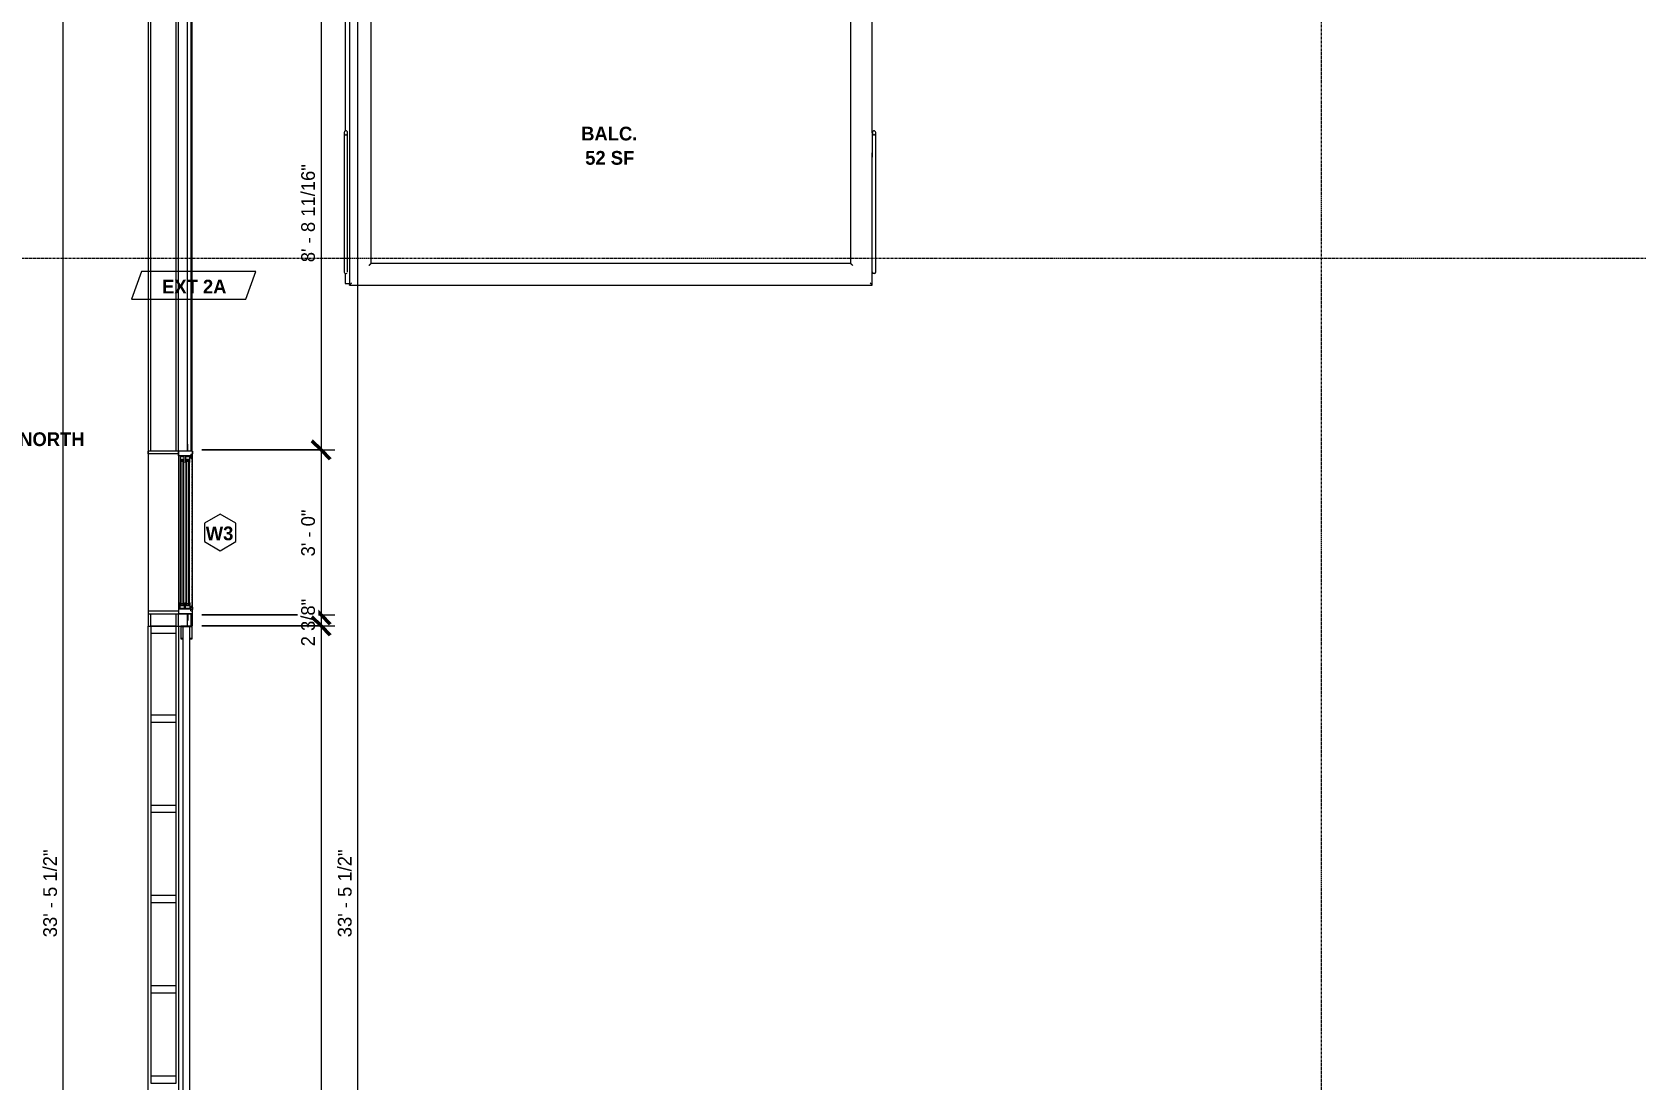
# Model space of a CAD drawing. Header units: inches. Extents: x -4058 to -1781, y 9814 to 12264.
# Drawn here: x -3435.6 to -3085.8, y 11008 to 11236.6 of the extents above; entities that cross this region are included whole.
import ezdxf

# ---------------------------------------------------------------- set-up
doc = ezdxf.new("R2010")
doc.units = ezdxf.units.IN
doc.header["$MEASUREMENT"] = 0
doc.linetypes.add('Dash', pattern=[0.25, 0.125, -0.125])
doc.linetypes.add('Grid Line 1_2_', pattern=[0.875, 0.5, -0.125, 0.125, -0.125])
for name, color, linetype, lineweight in [('0-1', 7, 'Continuous', 5), ('0-2', 7, 'Continuous', 9), ('A-ANNO-DIMS', 211, 'Continuous', 9), ('A-ANNO-DIMS-32', 211, 'Continuous', 9), ('A-AREA-IDEN', 2, 'Continuous', 9), ('A-DETL-GENF-HDLN-1', 7, 'Dash', 9), ('A-DETL-GENF-HDLN-2', 1, 'Continuous', 18), ('A-FLOR-1', 7, 'Continuous', 9), ('A-FLOR-HRAL-1', 7, 'Continuous', 9), ('A-GLAZ', 151, 'Continuous', 18), ('A-GLAZ-1', 7, 'Continuous', 9), ('A-GLAZ-CWMG-1', 7, 'Continuous', 9), ('A-GLAZ-IDEN', 152, 'Continuous', 9), ('A-WALL-1', 7, 'Continuous', 9), ('A-WALL-IDEN', 211, 'Continuous', 9), ('S-BEAM-1', 7, 'Continuous', 9), ('S-GRID-1', 1, 'Grid Line 1_2_', 9)]:
    doc.layers.add(name, color=color, linetype=linetype, lineweight=lineweight)
doc.styles.add('Century Gothic', font='ufonts.com_century-gothic.ttf', dxfattribs={"height": 3})
doc.styles.add('Century Gothic_B', font='GOTHICB.TTF', dxfattribs={"height": 3})
doc.dimstyles.new('THE_DIMENSION_STRING', dxfattribs={"dimscale": 12, "dimtxt": 3.132505, "dimasz": 0.333333, "dimexe": 0.25, "dimexo": 0.166667, "dimgap": 0.041667, "dimtad": 1, "dimdec": 4, "dimrnd": 0.0625, "dimzin": 3, "dimdsep": 46, "dimlunit": 4, "dimtxsty": 'Century Gothic', "dimblk1": 'OBLIQUE', "dimblk2": 'OBLIQUE', "dimsah": 1, "dimcen": 0.09, "dimdle": 0.25, "dimazin": 0, "dimtfac": 1, "dimtdec": 4, "dimtix": 1, "dimtmove": 0, "dimatfit": 3, "dimfxl": 1, "dimtvp": 1, "dimtfill": 1, "dimfrac": 2, "dimtolj": 1, "dimtzin": 0, "dimarcsym": 2})
doc.dimstyles.new('THE_DIMENSION_STRING_2', dxfattribs={"dimscale": 12, "dimtxt": 3.132505, "dimasz": 0.333333, "dimexe": 0.25, "dimexo": 0.166667, "dimgap": 0.041667, "dimtad": 1, "dimdec": 4, "dimrnd": 0.0625, "dimzin": 3, "dimdsep": 46, "dimlunit": 4, "dimtxsty": 'Century Gothic', "dimblk1": 'OBLIQUE', "dimblk2": 'OBLIQUE', "dimsah": 1, "dimcen": 0.09, "dimdle": 0.25, "dimazin": 0, "dimtfac": 1, "dimtdec": 4, "dimtix": 1, "dimtmove": 0, "dimatfit": 3, "dimfxl": 1, "dimtvp": 1, "dimtfill": 1, "dimfrac": 2, "dimtolj": 1, "dimtzin": 0, "dimarcsym": 2})
doc.dimstyles.new('THE_DIMENSION_STRING_3', dxfattribs={"dimscale": 12, "dimtxt": 3.132505, "dimasz": 0.333333, "dimexe": 0.25, "dimexo": 0.166667, "dimgap": 0.041667, "dimtad": 1, "dimdec": 4, "dimrnd": 0.0625, "dimzin": 3, "dimdsep": 46, "dimlunit": 4, "dimtxsty": 'Century Gothic', "dimblk1": 'OBLIQUE', "dimblk2": 'OBLIQUE', "dimsah": 1, "dimcen": 0.09, "dimdle": 0.25, "dimazin": 0, "dimtfac": 1, "dimtdec": 4, "dimtix": 1, "dimtmove": 0, "dimatfit": 3, "dimfxl": 1, "dimtvp": 1, "dimtfill": 1, "dimfrac": 2, "dimtolj": 1, "dimtzin": 0, "dimarcsym": 2})

# ---------------------------------------------------------------- blocks, each defined once
blk = doc.blocks.new('Rectangular Mullion - Stud - Vertical-3362849-UNITS PLANS - 3RD FLOOR')
at = {"layer": 'A-GLAZ-CWMG-1'}
for p, q in [((-1.5, 2.75), (-1.5, -2.75)), ((0, 2.75), (-1.5, 2.75)), ((0, -2.75), (0, 2.75)), ((-1.5, -2.75), (0, -2.75))]:
    blk.add_line(p, q, dxfattribs=at)
blk = doc.blocks.new('Rectangular Mullion - Stud - Base_Head-1769174-UNITS PLANS - 3RD FLOOR')
at = {"layer": 'A-GLAZ-CWMG-1'}
for p, q in [((-3409.67, 11086.09), (-3409.67, 11067.91)), ((-3404.17, 11067.91), (-3404.17, 11086.09))]:
    blk.add_line(p, q, dxfattribs=at)
blk = doc.blocks.new('Rectangular Mullion - Stud - Vertical-3362851-UNITS PLANS - 3RD FLOOR')
at = {"layer": 'A-GLAZ-CWMG-1'}
for p, q in [((0, 2.75), (1.5, 2.75)), ((0, -2.75), (0, 2.75)), ((1.5, 2.75), (1.5, -2.75)), ((1.5, -2.75), (0, -2.75))]:
    blk.add_line(p, q, dxfattribs=at)
blk = doc.blocks.new('Window-Double_Hung-Marvin-Essential - ESDH3066 - 3rd floor-3357215-UNITS PLANS - 3RD FLOOR')
at = {"layer": 'A-DETL-GENF-HDLN-1'}
blk.add_line((16.1, 4.84), (-16.5, 4.84), dxfattribs=at)
at = {"layer": 'A-DETL-GENF-HDLN-2'}
for p, q in [((-19.25, 3.86), (-19.25, 3.81)), ((-17.75, 3.86), (-19.25, 3.86)), ((-19.25, 3.81), (-17.9, 3.81)), ((-17.9, 3.81), (-17.9, 3.7)), ((-17.9, 3.7), (-17.75, 3.7)), ((-17.75, 4.91), (-17.16, 4.91)), ((-17.75, 4.91), (-17.75, 1.81)), ((-17.08, 4.5), (-17.16, 4.91)), ((-17.08, 4.5), (-16.19, 4.5)), ((-16.85, 4.87), (-16.85, 4.5)), ((-16.3, 4.87), (-16.85, 4.87)), ((-16.38, 4.4), (-16.72, 4.4)), ((-16.72, 4.4), (-16.72, 1.81)), ((-15.34, 4.31), (-16.56, 4.31)), ((-16.56, 3.37), (-16.56, 4.31)), ((-16.38, 4.5), (-16.38, 4.4)), ((-16.3, 4.64), (-16.3, 4.87)), ((-16.18, 4.64), (-16.3, 4.64)), ((-16.19, 4.59), (-16.1, 4.59)), ((-16.19, 4.5), (-16.19, 4.59)), ((-16.18, 4.84), (-16.1, 4.84)), ((-16.18, 4.84), (-16.18, 4.64)), ((-16.1, 4.59), (-16.1, 4.84)), ((-15.94, 3.49), (-15.94, 4.21)), ((-15.94, 4.21), (-15.28, 4.21)), ((-15.84, 3.51), (-15.84, 4.2)), ((-15.54, 3.63), (-15.54, 4.07)), ((-15.34, 4.31), (-15.28, 4.25)), ((-15.28, 4.21), (-15.28, 4.25)), ((15.34, 4.31), (15.28, 4.25)), ((15.28, 4.21), (15.28, 4.25)), ((15.94, 4.21), (15.28, 4.21)), ((15.34, 4.31), (16.56, 4.31)), ((15.54, 3.63), (15.54, 4.07)), ((15.84, 3.51), (15.84, 4.2)), ((15.94, 3.49), (15.94, 4.21)), ((16.18, 4.84), (16.1, 4.84)), ((16.1, 4.59), (16.1, 4.84)), ((16.19, 4.59), (16.1, 4.59)), ((16.18, 4.84), (16.18, 4.64)), ((16.18, 4.64), (16.3, 4.64)), ((16.19, 4.5), (16.19, 4.59)), ((17.08, 4.5), (16.19, 4.5)), ((16.3, 4.64), (16.3, 4.87)), ((16.3, 4.87), (16.85, 4.87)), ((16.38, 4.5), (16.38, 4.4)), ((16.38, 4.4), (16.72, 4.4)), ((16.56, 3.37), (16.56, 4.31)), ((16.72, 4.4), (16.72, 1.81)), ((16.85, 4.87), (16.85, 4.5)), ((17.08, 4.5), (17.16, 4.91)), ((17.75, 4.91), (17.16, 4.91)), ((17.75, 4.91), (17.75, 1.81)), ((17.75, 3.86), (19.25, 3.86)), ((17.9, 3.7), (17.75, 3.7)), ((17.9, 3.81), (17.9, 3.7)), ((19.25, 3.81), (17.9, 3.81)), ((19.25, 3.86), (19.25, 3.81)), ((-16.72, 1.81), (-17.75, 1.81)), ((-17.13, 1.78), (-17.13, -4.81)), ((-16.56, 3.37), (-15.34, 3.37)), ((-15.34, 3.09), (-16.56, 3.09)), ((-16.56, 2.16), (-16.56, 3.09)), ((-16.56, 2.16), (-15.34, 2.16)), ((-15.28, 3.49), (-15.94, 3.49)), ((-15.94, 2.27), (-15.94, 2.99)), ((-15.94, 2.99), (-15.28, 2.99)), ((-15.28, 2.27), (-15.94, 2.27)), ((-15.84, 2.29), (-15.84, 2.98)), ((-15.54, 2.42), (-15.54, 2.85)), ((-15.34, 3.37), (-15.28, 3.44)), ((-15.34, 3.09), (-15.28, 3.03)), ((-15.34, 2.16), (-15.28, 2.22)), ((-15.28, 3.44), (-15.28, 3.49)), ((-15.28, 2.99), (-15.28, 3.03)), ((-15.28, 2.22), (-15.28, 2.27)), ((15.28, 3.44), (15.28, 3.49)), ((15.28, 3.49), (15.94, 3.49)), ((15.34, 3.37), (15.28, 3.44)), ((15.34, 3.09), (15.28, 3.03)), ((15.28, 2.99), (15.28, 3.03)), ((15.94, 2.99), (15.28, 2.99)), ((15.28, 2.22), (15.28, 2.27)), ((15.28, 2.27), (15.94, 2.27)), ((15.34, 2.16), (15.28, 2.22)), ((16.56, 3.37), (15.34, 3.37)), ((15.34, 3.09), (16.56, 3.09)), ((16.56, 2.16), (15.34, 2.16)), ((15.54, 2.42), (15.54, 2.85)), ((15.84, 2.29), (15.84, 2.98)), ((15.94, 2.27), (15.94, 2.99)), ((16.56, 2.16), (16.56, 3.09)), ((16.72, 1.81), (17.75, 1.81)), ((17.12, -4.81), (17.12, 1.78)), ((-17.13, -4.81), (-17.75, -4.81)), ((17.12, -4.81), (17.75, -4.81))]:
    blk.add_line(p, q, dxfattribs=at)
at = {"layer": 'A-GLAZ'}
for p, q in [((15.84, 4.2), (-15.84, 4.2)), ((15.84, 4.07), (-15.84, 4.07)), ((15.84, 3.63), (-15.84, 3.63)), ((15.84, 3.51), (-15.84, 3.51)), ((15.84, 2.98), (-15.84, 2.98)), ((15.84, 2.85), (-15.84, 2.85)), ((15.84, 2.42), (-15.84, 2.42)), ((15.84, 2.29), (-15.84, 2.29))]:
    blk.add_line(p, q, dxfattribs=at)
at = {"layer": 'A-GLAZ-1'}
for p, q in [((17.75, 4.91), (-17.75, 4.91)), ((-17.75, 4.91), (-17.75, 1.81)), ((17.75, 1.81), (17.75, 4.91)), ((20.4, 4.87), (17.75, 4.87)), ((17.75, 4.81), (20.4, 4.81)), ((20.4, 4.81), (20.4, 4.87)), ((-17.75, 1.81), (17.75, 1.81)), ((-17.75, 1.78), (-17.75, -4.81)), ((17.75, -4.81), (17.75, 1.78)), ((-17.75, -4.81), (17.75, -4.81))]:
    blk.add_line(p, q, dxfattribs=at)
blk = doc.blocks.new('Rectangular Mullion - Stud - Base_Head-2194499-UNITS PLANS - 3RD FLOOR')
at = {"layer": 'A-GLAZ-CWMG-1'}
for p, q in [((-3409.67, 11105.49), (-3409.67, 11087.59)), ((-3404.17, 11087.59), (-3404.17, 11105.49))]:
    blk.add_line(p, q, dxfattribs=at)
blk = doc.blocks.new('Rectangular Mullion - Profile_Polycarbonate_Upper and left-3398593-UNITS PLANS - 3RD FLOOR')
at = {"layer": 'A-GLAZ-CWMG-1'}
for p, q in [((-2.75, 1.29), (0, 1.29)), ((-2.75, 0.79), (-2.75, 1.29)), ((-2.5, 0.79), (-2.75, 0.79)), ((-0.06, 1.22), (-2.69, 1.22)), ((-2.69, 1.22), (-2.69, 0.85)), ((-2.69, 0.85), (-2.5, 0.85)), ((-2.5, 0.85), (-2.5, 0.79)), ((-0.06, -1.15), (-0.06, 1.22)), ((0, 1.29), (0, -1.21)), ((-2.75, -1.21), (-2.75, -0.79)), ((-2.75, -0.79), (-2.5, -0.79)), ((0, -1.21), (-2.75, -1.21)), ((-2.5, -0.85), (-2.69, -0.85)), ((-2.69, -0.85), (-2.69, -1.15)), ((-2.69, -1.15), (-0.06, -1.15)), ((-2.5, -0.79), (-2.5, -0.85))]:
    blk.add_line(p, q, dxfattribs=at)
blk = doc.blocks.new('Railing - Baluster_01-2700443-UNITS PLANS - 3RD FLOOR')
at = {"layer": 'A-FLOR-HRAL-1'}
for p, q in [((-0.59, 1.18), (0.59, 1.18)), ((-0.59, 0.59), (-0.59, 1.18)), ((0.59, 1.18), (0.59, 0.59))]:
    blk.add_line(p, q, dxfattribs=at)
blk = doc.blocks.new('Railing - Railing-3382204-UNITS PLANS - 3RD FLOOR')
at = {"layer": 'A-FLOR-HRAL-1'}
for p, q in [((-3366.37, 11244.64), (-3366.37, 11181.39)), ((-3366.37, 11244.64), (-3365.9, 11244.64)), ((-3365.9, 11244.64), (-3362.12, 11244.64)), ((-3362.12, 11244.64), (-3361.65, 11244.64)), ((-3361.65, 11186.11), (-3361.65, 11244.64)), ((-3257.05, 11244.64), (-3257.05, 11186.11)), ((-3257.05, 11244.64), (-3256.58, 11244.64)), ((-3256.58, 11244.64), (-3252.8, 11244.64)), ((-3252.8, 11244.64), (-3252.32, 11244.64)), ((-3252.32, 11214.59), (-3252.32, 11244.64)), ((-3252.32, 11181.39), (-3252.32, 11210.26)), ((-3257.05, 11186.11), (-3361.65, 11186.11)), ((-3366.37, 11181.39), (-3252.32, 11181.39))]:
    blk.add_line(p, q, dxfattribs=at)
for points, knots in [([(-3362.12, 11185.64), (-3362.08, 11185.68), (-3362.02, 11185.74), (-3361.94, 11185.82), (-3361.89, 11185.87), (-3361.86, 11185.9), (-3361.82, 11185.94), (-3361.79, 11185.97), (-3361.77, 11186), (-3361.74, 11186.02), (-3361.71, 11186.05), (-3361.68, 11186.08), (-3361.66, 11186.11), (-3361.65, 11186.11), (-3361.65, 11186.11)], [0, 0, 0, 0, 0.166667, 0.25, 0.333333, 0.375, 0.416667, 0.5, 0.541667, 0.583333, 0.666667, 0.75, 0.833333, 1, 1, 1, 1]), ([(-3256.58, 11185.64), (-3256.62, 11185.68), (-3256.68, 11185.74), (-3256.76, 11185.82), (-3256.8, 11185.87), (-3256.84, 11185.9), (-3256.87, 11185.94), (-3256.9, 11185.97), (-3256.93, 11186), (-3256.96, 11186.02), (-3256.99, 11186.05), (-3257.01, 11186.08), (-3257.04, 11186.11), (-3257.05, 11186.11), (-3257.05, 11186.11)], [0, 0, 0, 0, 0.166667, 0.25, 0.333333, 0.375, 0.416667, 0.5, 0.541667, 0.583333, 0.666667, 0.75, 0.833333, 1, 1, 1, 1]), ([(-3366.37, 11181.39), (-3366.37, 11181.39), (-3366.36, 11181.4), (-3366.34, 11181.42), (-3366.31, 11181.45), (-3366.28, 11181.48), (-3366.26, 11181.51), (-3366.23, 11181.53), (-3366.19, 11181.57), (-3366.15, 11181.62), (-3366.11, 11181.65), (-3366.07, 11181.69), (-3366, 11181.76), (-3365.94, 11181.82), (-3365.9, 11181.86)], [0, 0, 0, 0, 0.166667, 0.25, 0.333333, 0.416667, 0.458333, 0.5, 0.583333, 0.666667, 0.708333, 0.75, 0.833333, 1, 1, 1, 1]), ([(-3252.32, 11181.39), (-3252.32, 11181.39), (-3252.33, 11181.4), (-3252.36, 11181.42), (-3252.39, 11181.45), (-3252.41, 11181.48), (-3252.44, 11181.51), (-3252.47, 11181.53), (-3252.51, 11181.57), (-3252.55, 11181.62), (-3252.59, 11181.65), (-3252.62, 11181.69), (-3252.69, 11181.76), (-3252.75, 11181.82), (-3252.8, 11181.86)], [0, 0, 0, 0, 0.166667, 0.25, 0.333333, 0.416667, 0.458333, 0.5, 0.583333, 0.666667, 0.708333, 0.75, 0.833333, 1, 1, 1, 1])]:
    blk.add_open_spline(points, degree=3, knots=knots, dxfattribs=at)
blk.add_blockref('Railing - Baluster_01-2700443-UNITS PLANS - 3RD FLOOR', (-3364.01, 11244.05))
blk = doc.blocks.new('Walls 63 - Walls 1-3382136-UNITS PLANS - 3RD FLOOR')
at = {"layer": 'S-BEAM-1'}
for p, q in [((-3367.52, 11214.59), (-3367.52, 11184.24)), ((-3366.77, 11184.24), (-3366.77, 11214.59))]:
    blk.add_line(p, q, dxfattribs=at)
at = {"layer": 'S-BEAM-1', "flags": 128}
for points in [[(-3366.77, 11214.59), (-3366.78, 11214.7), (-3366.82, 11214.8), (-3366.87, 11214.88), (-3366.94, 11214.95), (-3367.02, 11215), (-3367.1, 11215.03), (-3367.19, 11215.03), (-3367.28, 11215), (-3367.36, 11214.95), (-3367.43, 11214.88), (-3367.48, 11214.8), (-3367.51, 11214.7), (-3367.52, 11214.59)], [(-3367.52, 11214.59), (-3367.51, 11214.49), (-3367.48, 11214.39), (-3367.43, 11214.3), (-3367.36, 11214.23), (-3367.28, 11214.18), (-3367.19, 11214.15), (-3367.1, 11214.15), (-3367.02, 11214.18), (-3366.94, 11214.23), (-3366.87, 11214.3), (-3366.82, 11214.39), (-3366.78, 11214.49), (-3366.77, 11214.59)]]:
    blk.add_lwpolyline(points, dxfattribs=at)
at = {"layer": 'S-BEAM-1'}
blk.add_ellipse((-3367.15, 11184.24), major_axis=(0.375, 0), ratio=0.850805, start_param=3.141593, end_param=5.497787, dxfattribs=at)
blk = doc.blocks.new('Walls 64 - Walls 1-3382145-UNITS PLANS - 3RD FLOOR')
at = {"layer": 'S-BEAM-1'}
for p, q in [((-3252.32, 11214.59), (-3252.32, 11209.26)), ((-3251.57, 11184.24), (-3251.57, 11214.59))]:
    blk.add_line(p, q, dxfattribs=at)
at = {"layer": 'S-BEAM-1', "flags": 128}
for points in [[(-3251.57, 11214.59), (-3251.58, 11214.7), (-3251.62, 11214.8), (-3251.67, 11214.88), (-3251.74, 11214.95), (-3251.82, 11215), (-3251.9, 11215.03), (-3251.99, 11215.03), (-3252.08, 11215), (-3252.16, 11214.95), (-3252.23, 11214.88), (-3252.28, 11214.8), (-3252.31, 11214.7), (-3252.32, 11214.59)], [(-3252.32, 11214.59), (-3252.31, 11214.49), (-3252.28, 11214.39), (-3252.23, 11214.3), (-3252.16, 11214.23), (-3252.08, 11214.18), (-3251.99, 11214.15), (-3251.9, 11214.15), (-3251.82, 11214.18), (-3251.74, 11214.23), (-3251.67, 11214.3), (-3251.62, 11214.39), (-3251.58, 11214.49), (-3251.57, 11214.59)]]:
    blk.add_lwpolyline(points, dxfattribs=at)
at = {"layer": 'S-BEAM-1'}
blk.add_ellipse((-3251.95, 11184.24), major_axis=(0.375, 0), ratio=0.850805, start_param=3.141593, end_param=6.283185, dxfattribs=at)
blk = doc.blocks.new('CTR - 1st Phase - Shell_rvt-1-UNITS PLANS - 3RD FLOOR')
at = {"layer": 'A-FLOR-1'}
for p, q in [((-3367.34, 11247.8), (-3367.34, 11214.97)), ((-3367.34, 11183.97), (-3367.34, 11181.75)), ((-3367.34, 11181.75), (-3366.37, 11181.75))]:
    blk.add_line(p, q, dxfattribs=at)
at = {"layer": 'A-WALL-1'}
for p, q in [((-3410.3, 11247.89), (-3410.3, 11145.2)), ((-3409.67, 11145.2), (-3409.67, 11247.89)), ((-3404.17, 11145.2), (-3404.17, 11247.89)), ((-3403.67, 11145.2), (-3403.67, 11247.89)), ((-3401.67, 11145.2), (-3401.67, 11247.89)), ((-3400.92, 11145.2), (-3400.92, 11247.89)), ((-3400.67, 11145.2), (-3400.67, 11247.89)), ((-3403.7, 11145.2), (-3403.67, 11145.2)), ((-3410.3, 11109.7), (-3410.3, 11106.99)), ((-3409.67, 11106.99), (-3409.67, 11109.7)), ((-3404.17, 11106.99), (-3404.17, 11109.7)), ((-3403.67, 11109.7), (-3403.7, 11109.7)), ((-3403.67, 11106.99), (-3403.67, 11109.7)), ((-3401.67, 11106.99), (-3401.67, 11109.7)), ((-3400.92, 11106.99), (-3400.92, 11109.7)), ((-3410.3, 11106.99), (-3400.67, 11106.99)), ((-3410.3, 10850.89), (-3410.3, 11106.99)), ((-3403.67, 11106.99), (-3403.67, 10850.89)), ((-3401.17, 11106.93), (-3402.75, 11106.93)), ((-3402.75, 11106.93), (-3402.75, 10851.45)), ((-3401.17, 10851.45), (-3401.17, 11106.93)), ((-3400.67, 11106.99), (-3400.67, 11107.05))]:
    blk.add_line(p, q, dxfattribs=at)
at = {"layer": '0-2'}
for name, p in [('Railing - Railing-3382204-UNITS PLANS - 3RD FLOOR', (0, 0)), ('Walls 63 - Walls 1-3382136-UNITS PLANS - 3RD FLOOR', (0, 0)), ('Walls 64 - Walls 1-3382145-UNITS PLANS - 3RD FLOOR', (0, 0)), ('Rectangular Mullion - Stud - Base_Head-2194499-UNITS PLANS - 3RD FLOOR', (0, 0)), ('Rectangular Mullion - Stud - Base_Head-1769174-UNITS PLANS - 3RD FLOOR', (0, 0)), ('Rectangular Mullion - Stud - Base_Head-1769174-UNITS PLANS - 3RD FLOOR', (0, -19.68)), ('Rectangular Mullion - Stud - Base_Head-1769174-UNITS PLANS - 3RD FLOOR', (0, -39.37)), ('Rectangular Mullion - Stud - Base_Head-1769174-UNITS PLANS - 3RD FLOOR', (0, -59.05))]:
    blk.add_blockref(name, p, dxfattribs=at)
for name, p, rotation in [('Window-Double_Hung-Marvin-Essential - ESDH3066 - 3rd floor-3357215-UNITS PLANS - 3RD FLOOR', (-3405.49, 11127.45), 269.9999999999999), ('Rectangular Mullion - Stud - Vertical-3362849-UNITS PLANS - 3RD FLOOR', (-3406.92, 11106.99), 90.00000000000884)]:
    blk.add_blockref(name, p, dxfattribs=dict(at, rotation=rotation))
at = {"layer": '0-2', "extrusion": (0, 0, -1)}
for name, p, rotation in [('Rectangular Mullion - Profile_Polycarbonate_Upper and left-3398593-UNITS PLANS - 3RD FLOOR', (3401.96, 11106.99), 90), ('Rectangular Mullion - Stud - Vertical-3362851-UNITS PLANS - 3RD FLOOR', (3406.92, 11087.59), 269.9999999999911), ('Rectangular Mullion - Stud - Vertical-3362851-UNITS PLANS - 3RD FLOOR', (3406.92, 11067.91), 269.9999999999911), ('Rectangular Mullion - Stud - Vertical-3362851-UNITS PLANS - 3RD FLOOR', (3406.92, 11048.23), 269.9999999999911), ('Rectangular Mullion - Stud - Vertical-3362851-UNITS PLANS - 3RD FLOOR', (3406.92, 11028.54), 269.9999999999911), ('Rectangular Mullion - Stud - Vertical-3362851-UNITS PLANS - 3RD FLOOR', (3406.92, 11008.86), 269.9999999999911)]:
    blk.add_blockref(name, p, dxfattribs=dict(at, rotation=rotation))
blk = doc.blocks.new('Wall Tag - Arch Wall-3956453-UNITS PLANS - 3RD FLOOR')
at = {"layer": 'A-WALL-IDEN'}
for p, q in [((-0.356, 0.094), (-0.424, -0.094)), ((0.424, 0.094), (-0.356, 0.094)), ((0.356, -0.094), (0.424, 0.094)), ((-0.424, -0.094), (0.356, -0.094))]:
    blk.add_line(p, q, dxfattribs=at)
blk = doc.blocks.new('DIMBLOCK107-UNITS PLANS - 3RD FLOOR')
at = {"layer": 'A-ANNO-DIMS-32', "lineweight": 50}
for p, q in [((-3372.55, 11250.14), (-3374.55, 11252.14)), ((-3372.55, 11250.14), (-3370.55, 11248.14)), ((-3372.55, 11145.45), (-3374.55, 11147.45)), ((-3372.55, 11145.45), (-3370.55, 11143.45))]:
    blk.add_line(p, q, dxfattribs=at)
at = {"layer": 'A-ANNO-DIMS-32'}
for p, q in [((-3372.55, 11253.14), (-3372.55, 11145.45)), ((-3371.72, 11250.14), (-3375.55, 11250.14)), ((-3372.55, 11250.14), (-3371.72, 11250.14)), ((-3398.58, 11145.45), (-3369.55, 11145.45)), ((-3372.55, 11145.45), (-3398.58, 11145.45))]:
    blk.add_line(p, q, dxfattribs=at)
at = {"layer": 'A-ANNO-DIMS-32', "color": 0, "insert": (-3376.9, 11186.38), "char_height": 3, "width": 27.387, "attachment_point": 1, "rotation": 90, "line_spacing_factor": 0.984502, "style": 'Century Gothic', "bg_fill": 3, "box_fill_scale": 1.25, "bg_fill_color": 256, "bg_fill_true_color": 13158600, "bg_fill_transparency": 0}
blk.add_mtext('8\' - 8 11/16"', dxfattribs=at)
blk = doc.blocks.new('_Oblique')
at = {"color": 0, "linetype": 'ByBlock', "lineweight": -2}
blk.add_line((-0.5, -0.5), (0.5, 0.5), dxfattribs=at)
blk = doc.blocks.new('DIMBLOCK108-UNITS PLANS - 3RD FLOOR')
at = {"layer": 'A-ANNO-DIMS-32', "lineweight": 50}
for p, q in [((-3372.55, 11145.45), (-3374.55, 11147.45)), ((-3372.55, 11145.45), (-3370.55, 11143.45)), ((-3372.55, 11109.45), (-3374.55, 11111.45)), ((-3372.55, 11109.45), (-3370.55, 11107.45))]:
    blk.add_line(p, q, dxfattribs=at)
at = {"layer": 'A-ANNO-DIMS-32'}
for p, q in [((-3398.58, 11145.45), (-3369.55, 11145.45)), ((-3372.55, 11145.45), (-3398.58, 11145.45)), ((-3372.55, 11145.45), (-3372.55, 11109.45)), ((-3398.58, 11109.45), (-3369.55, 11109.45)), ((-3372.55, 11109.45), (-3398.58, 11109.45))]:
    blk.add_line(p, q, dxfattribs=at)
at = {"layer": 'A-ANNO-DIMS-32', "color": 0, "insert": (-3376.9, 11122.21), "char_height": 3, "width": 12.5897, "attachment_point": 1, "rotation": 90, "line_spacing_factor": 0.984502, "style": 'Century Gothic', "bg_fill": 3, "box_fill_scale": 1.25, "bg_fill_color": 256, "bg_fill_true_color": 13158600, "bg_fill_transparency": 0}
blk.add_mtext('3\' - 0"', dxfattribs=at)
blk = doc.blocks.new('DIMBLOCK109-UNITS PLANS - 3RD FLOOR')
at = {"layer": 'A-ANNO-DIMS-32', "lineweight": 50}
for p, q in [((-3372.55, 11109.45), (-3374.55, 11111.45)), ((-3372.55, 11107.05), (-3374.55, 11109.05)), ((-3372.55, 11109.45), (-3370.55, 11107.45)), ((-3372.55, 11107.05), (-3370.55, 11105.05))]:
    blk.add_line(p, q, dxfattribs=at)
at = {"layer": 'A-ANNO-DIMS-32'}
for p, q in [((-3398.58, 11109.45), (-3369.55, 11109.45)), ((-3372.55, 11109.45), (-3398.58, 11109.45)), ((-3372.55, 11109.45), (-3372.55, 11107.05)), ((-3398.58, 11107.05), (-3369.55, 11107.05)), ((-3372.55, 11107.05), (-3398.58, 11107.05))]:
    blk.add_line(p, q, dxfattribs=at)
at = {"layer": 'A-ANNO-DIMS-32', "color": 0, "insert": (-3376.9, 11102.61), "char_height": 3, "width": 13.5444, "attachment_point": 1, "rotation": 90, "line_spacing_factor": 0.984502, "style": 'Century Gothic', "bg_fill": 3, "box_fill_scale": 1.25, "bg_fill_color": 256, "bg_fill_true_color": 13158600, "bg_fill_transparency": 0}
blk.add_mtext('2 3/8"', dxfattribs=at)
blk = doc.blocks.new('DIMBLOCK110-UNITS PLANS - 3RD FLOOR')
at = {"layer": 'A-ANNO-DIMS-32', "lineweight": 50}
for p, q in [((-3372.55, 11107.05), (-3374.55, 11109.05)), ((-3372.55, 11107.05), (-3370.55, 11105.05)), ((-3372.55, 10848.64), (-3374.55, 10850.64)), ((-3372.55, 10848.64), (-3370.55, 10846.64))]:
    blk.add_line(p, q, dxfattribs=at)
at = {"layer": 'A-ANNO-DIMS-32'}
for p, q in [((-3398.58, 11107.05), (-3369.55, 11107.05)), ((-3372.55, 11107.05), (-3398.58, 11107.05)), ((-3372.55, 11107.05), (-3372.55, 10845.64)), ((-3371.72, 10848.64), (-3375.55, 10848.64)), ((-3372.55, 10848.64), (-3371.72, 10848.64))]:
    blk.add_line(p, q, dxfattribs=at)
at = {"layer": 'A-ANNO-DIMS-32', "color": 0, "insert": (-3376.9, 10966.44), "char_height": 3, "width": 27.387, "attachment_point": 1, "rotation": 90, "line_spacing_factor": 0.984502, "style": 'Century Gothic', "bg_fill": 3, "box_fill_scale": 1.25, "bg_fill_color": 256, "bg_fill_true_color": 13158600, "bg_fill_transparency": 0}
blk.add_mtext('21\' - 6 7/16"', dxfattribs=at)
blk = doc.blocks.new('DIMBLOCK378-UNITS PLANS - 3RD FLOOR')
at = {"layer": 'A-ANNO-DIMS-32', "lineweight": 50}
for p, q in [((-3428.82, 11250.14), (-3430.82, 11252.14)), ((-3428.82, 11250.14), (-3426.82, 11248.14)), ((-3428.82, 10848.64), (-3430.82, 10850.64)), ((-3428.82, 10848.64), (-3426.82, 10846.64))]:
    blk.add_line(p, q, dxfattribs=at)
at = {"layer": 'A-ANNO-DIMS-32'}
for p, q in [((-3408.99, 11250.14), (-3431.82, 11250.14)), ((-3428.82, 10848.64), (-3428.82, 11250.14)), ((-3428.82, 11250.14), (-3408.99, 11250.14)), ((-3408.99, 10848.64), (-3431.82, 10848.64)), ((-3428.82, 10848.64), (-3408.99, 10848.64))]:
    blk.add_line(p, q, dxfattribs=at)
at = {"layer": 'A-ANNO-DIMS-32', "color": 0, "insert": (-3433.17, 11039.15), "char_height": 3, "width": 24.5827, "attachment_point": 1, "rotation": 90, "line_spacing_factor": 0.984502, "style": 'Century Gothic', "bg_fill": 3, "box_fill_scale": 1.25, "bg_fill_color": 256, "bg_fill_true_color": 13158600, "bg_fill_transparency": 0}
blk.add_mtext('33\' - 5 1/2"', dxfattribs=at)
blk = doc.blocks.new('DIMBLOCK542-UNITS PLANS - 3RD FLOOR')
at = {"layer": 'A-ANNO-DIMS-32', "lineweight": 50}
for p, q in [((-3364.55, 11250.14), (-3366.55, 11252.14)), ((-3364.55, 11250.14), (-3362.55, 11248.14)), ((-3364.55, 10848.64), (-3366.55, 10850.64)), ((-3364.55, 10848.64), (-3362.55, 10846.64))]:
    blk.add_line(p, q, dxfattribs=at)
at = {"layer": 'A-ANNO-DIMS-32'}
for p, q in [((-3365.38, 11250.14), (-3361.55, 11250.14)), ((-3364.55, 11250.14), (-3365.38, 11250.14)), ((-3364.55, 10848.64), (-3364.55, 11250.14)), ((-3365.38, 10848.64), (-3361.55, 10848.64)), ((-3364.55, 10848.64), (-3365.38, 10848.64))]:
    blk.add_line(p, q, dxfattribs=at)
at = {"layer": 'A-ANNO-DIMS-32', "color": 0, "insert": (-3368.9, 11039.15), "char_height": 3, "width": 24.5827, "attachment_point": 1, "rotation": 90, "line_spacing_factor": 0.984502, "style": 'Century Gothic', "bg_fill": 3, "box_fill_scale": 1.25, "bg_fill_color": 256, "bg_fill_true_color": 13158600, "bg_fill_transparency": 0}
blk.add_mtext('33\' - 5 1/2"', dxfattribs=at)
blk = doc.blocks.new('Window Tag - ONE-4156801-UNITS PLANS - 3RD FLOOR')
at = {"layer": 'A-GLAZ-IDEN'}
for p, q in [((0, 0.125), (-0.107, 0.062)), ((0.107, 0.062), (0, 0.125)), ((-0.107, 0.062), (-0.107, -0.062)), ((0.107, -0.062), (0.107, 0.062)), ((-0.107, -0.062), (0, -0.125)), ((0, -0.125), (0.107, -0.062))]:
    blk.add_line(p, q, dxfattribs=at)

msp = doc.modelspace()

# ---------------------------------------------------------------- linework, layer by layer
at = {"layer": 'S-GRID-1'}
msp.add_line((-3154.32374, 9814.0266), (-3154.32374, 12247.50061), dxfattribs=at)

# ---------------------------------------------------------------- block references
at = {"layer": '0-1'}
msp.add_blockref('CTR - 1st Phase - Shell_rvt-1-UNITS PLANS - 3RD FLOOR', (0, 0), dxfattribs=at)
at = {"layer": 'A-WALL-IDEN', "xscale": 31.99999999999999, "yscale": 31.99999999999999, "zscale": 31.99999999999999}
msp.add_blockref('Wall Tag - Arch Wall-3956453-UNITS PLANS - 3RD FLOOR', (-3400.35921, 11181.3144), dxfattribs=at)

# ---------------------------------------------------------------- texts
at = {"layer": 'A-AREA-IDEN', "char_height": 3, "attachment_point": 1, "style": 'Century Gothic_B'}
for s, insert, width in [('BALC.', (-3315.82853, 11215.93428), 14.544), ('52 SF', (-3314.95294, 11210.63715), 12.423)]:
    msp.add_mtext(s, dxfattribs=dict(at, insert=insert, width=width))
at = {"layer": 'A-WALL-IDEN', "insert": (-3407.24757, 11182.56193), "char_height": 3, "width": 16.564, "attachment_point": 1, "style": 'Century Gothic_B'}
msp.add_mtext('EXT 2A', dxfattribs=at)

# ---------------------------------------------------------------- next in the draw order: dimensions: what is measured, and where the dimension line sits
at = {"layer": 'A-ANNO-DIMS'}
for base, p1, p2, dimstyle, override, picture, middle in [((-3428.82122, 11250.1394), (-3406.98624, 10848.6394), (-3406.98624, 11250.1394), 'THE_DIMENSION_STRING_2', {"dimpost": '<>', "dimfxl": 401.5}, 'DIMBLOCK378-UNITS PLANS - 3RD FLOOR', (-3431.06289, 11049.3894)), ((-3372.55003, 11145.4519), (-3369.7216, 11250.1394), (-3400.57945, 11145.4519), 'THE_DIMENSION_STRING', {"dimpost": '<>', "dimfxl": 109.14064}, 'DIMBLOCK107-UNITS PLANS - 3RD FLOOR', (-3374.7917, 11197.79565))]:
    dim = msp.add_linear_dim(base=base, p1=p1, p2=p2, angle=90, dimstyle=dimstyle, override=override, dxfattribs=at)
    dim.commit()
    dim.dimension.update_dxf_attribs({"geometry": picture, "text_midpoint": middle})

# ---------------------------------------------------------------- next in the draw order: texts
at = {"layer": 'A-AREA-IDEN', "insert": (-3463.81958, 11149.27685), "char_height": 3, "width": 48.682, "attachment_point": 1, "style": 'Century Gothic_B'}
msp.add_mtext('CORRIDOR - NORTH', dxfattribs=at)

# ---------------------------------------------------------------- next in the draw order: dimensions: what is measured, and where the dimension line sits
at = {"layer": 'A-ANNO-DIMS'}
dim = msp.add_linear_dim(base=(-3372.55003, 11109.4519), p1=(-3400.57945, 11145.4519), p2=(-3400.57945, 11109.4519), angle=90, dimstyle='THE_DIMENSION_STRING', override={"dimpost": '<>', "dimfxl": 36}, dxfattribs=at)
dim.commit()
dim.dimension.update_dxf_attribs({"geometry": 'DIMBLOCK108-UNITS PLANS - 3RD FLOOR', "text_midpoint": (-3374.62549, 11127.4519)})

# ---------------------------------------------------------------- next in the draw order: block references
at = {"layer": 'A-GLAZ-IDEN', "xscale": 31.99999999999999, "yscale": 31.99999999999999, "zscale": 31.99999999999999}
msp.add_blockref('Window Tag - ONE-4156801-UNITS PLANS - 3RD FLOOR', (-3394.57945, 11127.4519), dxfattribs=at)

# ---------------------------------------------------------------- next in the draw order: texts
at = {"layer": 'A-GLAZ-IDEN', "insert": (-3397.71619, 11128.73564), "char_height": 3, "width": 7.575, "attachment_point": 1, "style": 'Century Gothic_B'}
msp.add_mtext('W3', dxfattribs=at)

# ---------------------------------------------------------------- next in the draw order: dimensions: what is measured, and where the dimension line sits
at = {"layer": 'A-ANNO-DIMS'}
dim = msp.add_linear_dim(base=(-3372.55003, 11107.05346), p1=(-3400.57945, 11109.4519), p2=(-3400.57945, 11107.05346), angle=90, dimstyle='THE_DIMENSION_STRING', override={"dimpost": '<>', "dimfxl": 2.398437}, dxfattribs=at)
dim.commit()
dim.dimension.update_dxf_attribs({"geometry": 'DIMBLOCK109-UNITS PLANS - 3RD FLOOR', "text_midpoint": (-3374.7917, 11108.25268)})

# ---------------------------------------------------------------- next in the draw order: dimensions: what is measured, and where the dimension line sits
dim = msp.add_linear_dim(base=(-3372.55003, 10848.6394), p1=(-3400.57945, 11107.05346), p2=(-3369.7216, 10848.6394), angle=90, dimstyle='THE_DIMENSION_STRING', override={"dimpost": '<>', "dimfxl": 260.249946}, dxfattribs=at)
dim.commit()
dim.dimension.update_dxf_attribs({"geometry": 'DIMBLOCK110-UNITS PLANS - 3RD FLOOR', "text_midpoint": (-3374.7917, 10977.84643)})

# ---------------------------------------------------------------- next in the draw order: dimensions: what is measured, and where the dimension line sits
dim = msp.add_linear_dim(base=(-3364.55003, 11250.1394), p1=(-3367.37846, 10848.6394), p2=(-3367.37846, 11250.1394), angle=90, dimstyle='THE_DIMENSION_STRING_3', override={"dimpost": '<>', "dimfxl": 401.5}, dxfattribs=at)
dim.commit()
dim.dimension.update_dxf_attribs({"geometry": 'DIMBLOCK542-UNITS PLANS - 3RD FLOOR', "text_midpoint": (-3366.7917, 11049.3894)})

# ---------------------------------------------------------------- next in the draw order: linework, layer by layer
at = {"layer": 'S-GRID-1'}
msp.add_line((-1781.27288, 11187.1894), (-4041.7795, 11187.1894), dxfattribs=at)

doc.saveas('drawing.dxf')
